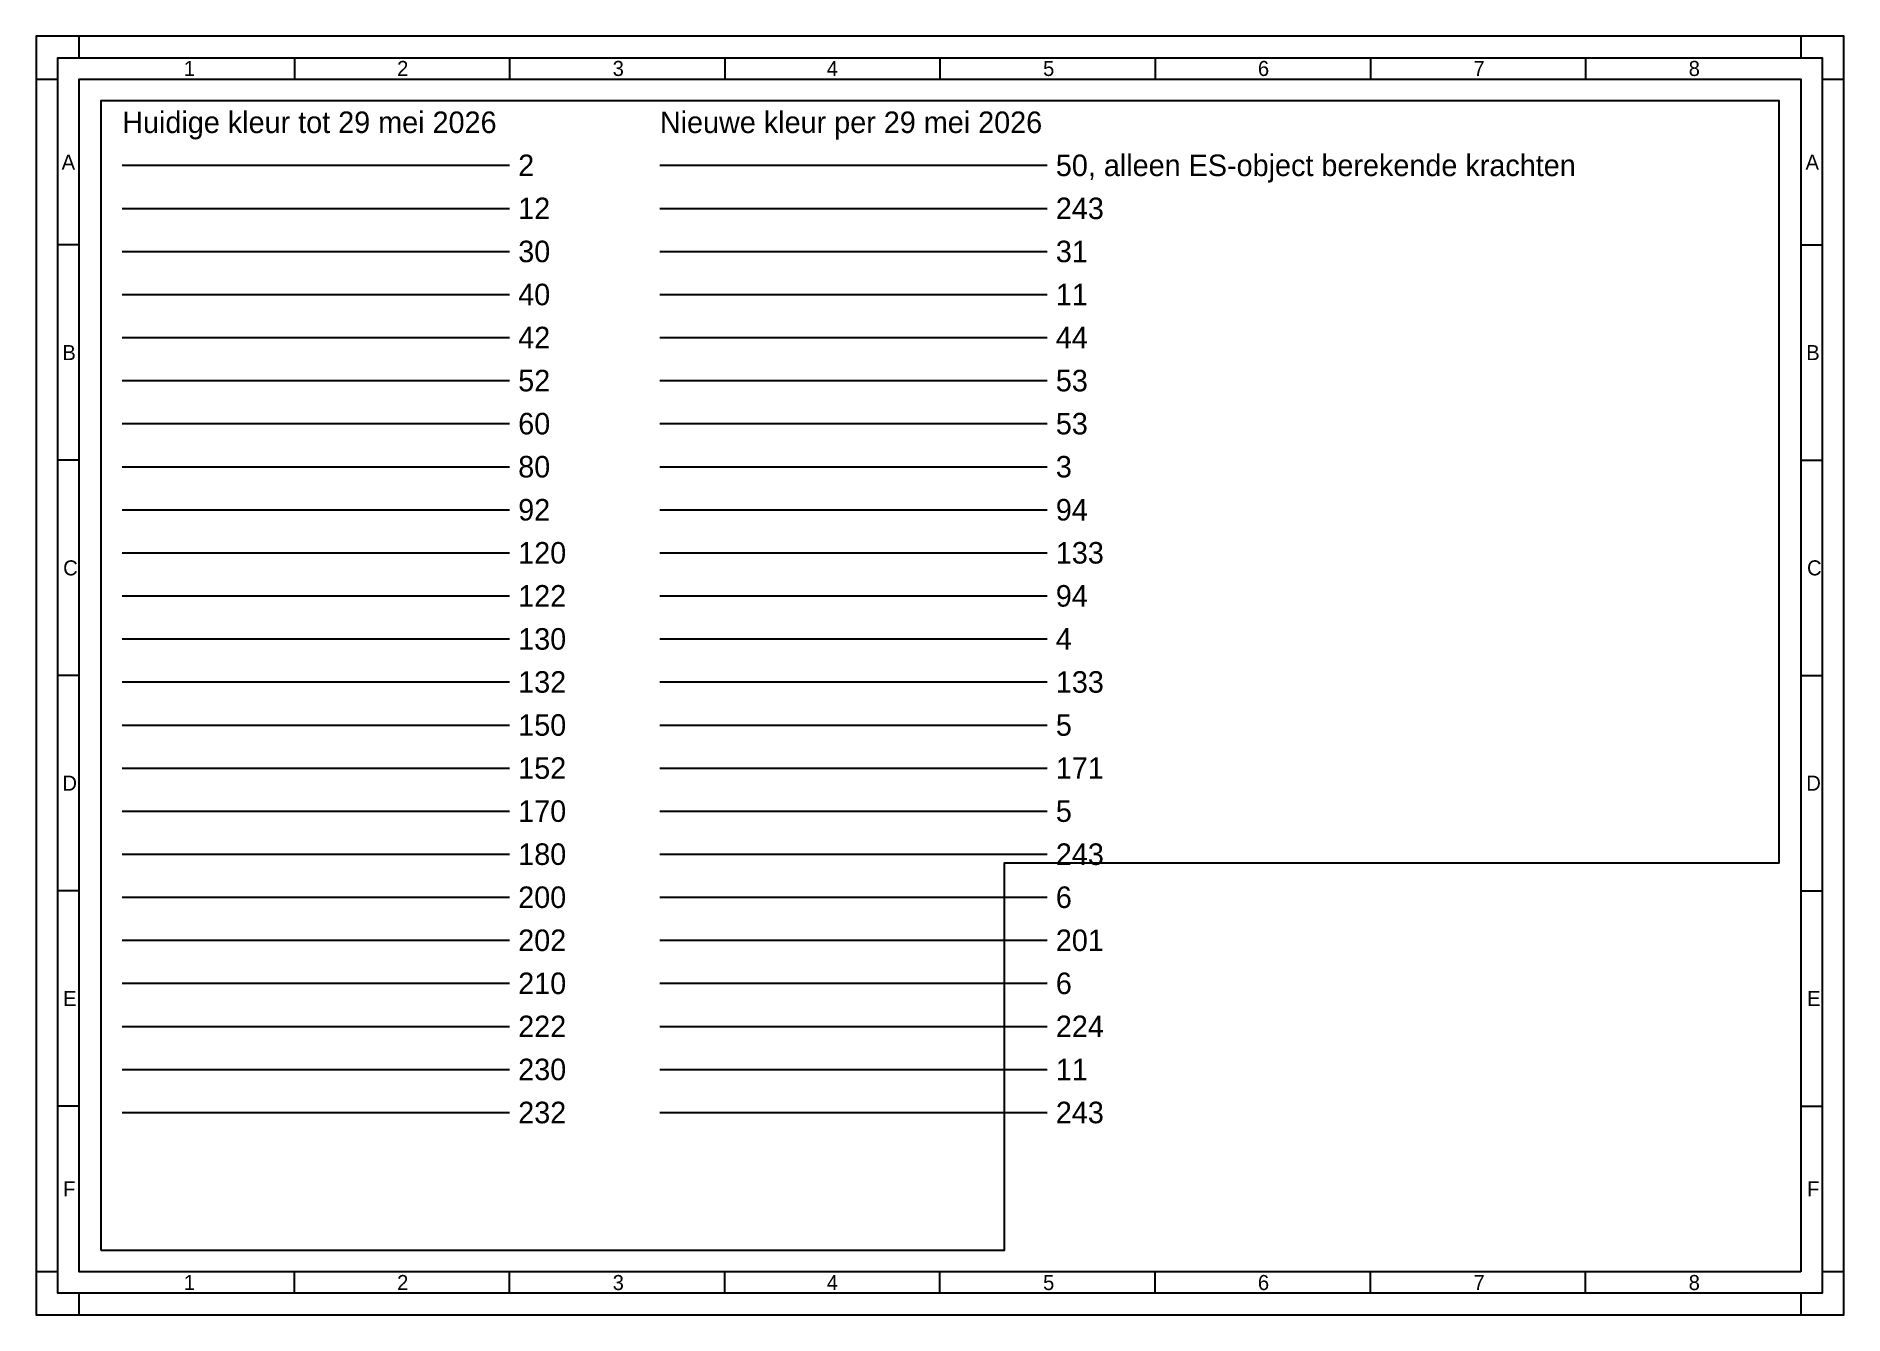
# Model space of a CAD drawing. Extents: x 67653174 to 109653174, y -92510258 to -62810258.
import ezdxf

# ---------------------------------------------------------------- set-up
doc = ezdxf.new("R2010")
doc.units = 0
for name, color, linetype in [('11', 7, 'Continuous'), ('12', 7, 'Continuous'), ('120', 7, 'Continuous'), ('122', 7, 'Continuous'), ('130', 7, 'Continuous'), ('132', 7, 'Continuous'), ('133', 7, 'Continuous'), ('150', 7, 'Continuous'), ('152', 7, 'Continuous'), ('170', 7, 'Continuous'), ('171', 7, 'Continuous'), ('180', 7, 'Continuous'), ('2', 7, 'Continuous'), ('200', 7, 'Continuous'), ('201', 7, 'Continuous'), ('202', 7, 'Continuous'), ('210', 7, 'Continuous'), ('222', 7, 'Continuous'), ('224', 7, 'Continuous'), ('230', 7, 'Continuous'), ('232', 7, 'Continuous'), ('243', 7, 'Continuous'), ('3', 7, 'Continuous'), ('30', 7, 'Continuous'), ('31', 7, 'Continuous'), ('4', 7, 'Continuous'), ('40', 7, 'Continuous'), ('42', 7, 'Continuous'), ('44', 7, 'Continuous'), ('5', 7, 'Continuous'), ('50', 7, 'Continuous'), ('52', 7, 'Continuous'), ('53', 7, 'Continuous'), ('6', 7, 'Continuous'), ('60', 7, 'Continuous'), ('80', 7, 'Continuous'), ('92', 7, 'Continuous'), ('94', 7, 'Continuous'), ('X-XX-AL-T50', 7, 'Continuous'), ('X-XX-AL-TEKENBLAD_KADER-G', 7, 'Continuous'), ('X-XX-AL-TEKENBLAD_KADER_AFSNIJMARKERING-G', 7, 'Continuous'), ('X-XX-AL-TEKENBLAD_KADER_ROOSTERVERDELING-G', 7, 'Continuous'), ('X-XX-AL-TEKENBLAD_VIEWPORT-G', 7, 'Continuous')]:
    doc.layers.add(name, color=color, linetype=linetype)

msp = doc.modelspace()

# ---------------------------------------------------------------- linework, layer by layer
at = {"layer": '11'}
for p, q in [((82144415, -68810258), (91144415, -68810258)), ((82144415, -86810258), (91144415, -86810258))]:
    msp.add_line(p, q, dxfattribs=at)
at = {"layer": '12'}
msp.add_line((69653174, -66810258), (78653174, -66810258), dxfattribs=at)
at = {"layer": '120'}
msp.add_line((69653174, -74810258), (78653174, -74810258), dxfattribs=at)
at = {"layer": '122'}
msp.add_line((69653174, -75810258), (78653174, -75810258), dxfattribs=at)
at = {"layer": '130'}
msp.add_line((69653174, -76810258), (78653174, -76810258), dxfattribs=at)
at = {"layer": '132'}
msp.add_line((69653174, -77810258), (78653174, -77810258), dxfattribs=at)
at = {"layer": '133'}
for p, q in [((82144415, -74810258), (91144415, -74810258)), ((82144415, -77810258), (91144415, -77810258))]:
    msp.add_line(p, q, dxfattribs=at)
at = {"layer": '150'}
msp.add_line((69653174, -78810258), (78653174, -78810258), dxfattribs=at)
at = {"layer": '152'}
msp.add_line((69653174, -79810258), (78653174, -79810258), dxfattribs=at)
at = {"layer": '170'}
msp.add_line((69653174, -80810258), (78653174, -80810258), dxfattribs=at)
at = {"layer": '171'}
msp.add_line((82144415, -79810258), (91144415, -79810258), dxfattribs=at)
at = {"layer": '180'}
msp.add_line((69653174, -81810258), (78653174, -81810258), dxfattribs=at)
at = {"layer": '2'}
msp.add_line((69653174, -65810258), (78653174, -65810258), dxfattribs=at)
at = {"layer": '200'}
msp.add_line((69653174, -82810258), (78653174, -82810258), dxfattribs=at)
at = {"layer": '201'}
msp.add_line((82144415, -83810258), (91144415, -83810258), dxfattribs=at)
at = {"layer": '202'}
msp.add_line((69653174, -83810258), (78653174, -83810258), dxfattribs=at)
at = {"layer": '210'}
msp.add_line((69653174, -84810258), (78653174, -84810258), dxfattribs=at)
at = {"layer": '222'}
msp.add_line((69653174, -85810258), (78653174, -85810258), dxfattribs=at)
at = {"layer": '224'}
msp.add_line((82144415, -85810258), (91144415, -85810258), dxfattribs=at)
at = {"layer": '230'}
msp.add_line((69653174, -86810258), (78653174, -86810258), dxfattribs=at)
at = {"layer": '232'}
msp.add_line((69653174, -87810258), (78653174, -87810258), dxfattribs=at)
at = {"layer": '243'}
for p, q in [((82144415, -66810258), (91144415, -66810258)), ((82144415, -81810258), (91144415, -81810258)), ((82144415, -87810258), (91144415, -87810258))]:
    msp.add_line(p, q, dxfattribs=at)
at = {"layer": '3'}
msp.add_line((82144415, -72810258), (91144415, -72810258), dxfattribs=at)
at = {"layer": '30'}
msp.add_line((69653174, -67810258), (78653174, -67810258), dxfattribs=at)
at = {"layer": '31'}
msp.add_line((82144415, -67810258), (91144415, -67810258), dxfattribs=at)
at = {"layer": '4'}
msp.add_line((82144415, -76810258), (91144415, -76810258), dxfattribs=at)
at = {"layer": '40'}
msp.add_line((69653174, -68810258), (78653174, -68810258), dxfattribs=at)
at = {"layer": '42'}
msp.add_line((69653174, -69810258), (78653174, -69810258), dxfattribs=at)
at = {"layer": '44'}
msp.add_line((82144415, -69810258), (91144415, -69810258), dxfattribs=at)
at = {"layer": '5'}
for p, q in [((82144415, -78810258), (91144415, -78810258)), ((82144415, -80810258), (91144415, -80810258))]:
    msp.add_line(p, q, dxfattribs=at)
at = {"layer": '50'}
msp.add_line((82144415, -65810258), (91144415, -65810258), dxfattribs=at)
at = {"layer": '52'}
msp.add_line((69653174, -70810258), (78653174, -70810258), dxfattribs=at)
at = {"layer": '53'}
for p, q in [((82144415, -70810258), (91144415, -70810258)), ((82144415, -71810258), (91144415, -71810258))]:
    msp.add_line(p, q, dxfattribs=at)
at = {"layer": '6'}
for p, q in [((82144415, -82810258), (91144415, -82810258)), ((82144415, -84810258), (91144415, -84810258))]:
    msp.add_line(p, q, dxfattribs=at)
at = {"layer": '60'}
msp.add_line((69653174, -71810258), (78653174, -71810258), dxfattribs=at)
at = {"layer": '80'}
msp.add_line((69653174, -72810258), (78653174, -72810258), dxfattribs=at)
at = {"layer": '92'}
msp.add_line((69653174, -73810258), (78653174, -73810258), dxfattribs=at)
at = {"layer": '94'}
for p, q in [((82144415, -73810258), (91144415, -73810258)), ((82144415, -75810258), (91144415, -75810258))]:
    msp.add_line(p, q, dxfattribs=at)
at = {"layer": 'X-XX-AL-TEKENBLAD_KADER-G'}
msp.add_lwpolyline([(108653174, -91510258), (68653174, -91510258), (68653174, -63810258), (108653174, -63810258)], close=True, dxfattribs=at)
at = {"layer": 'X-XX-AL-TEKENBLAD_KADER_AFSNIJMARKERING-G'}
for points in [[(67653174, -92510258), (109653174, -92510258), (109653174, -62810258), (67653174, -62810258)], [(68653174, -62810258), (67653174, -62810258), (67653174, -63810258), (68153174, -63810258), (68153174, -63310258), (68653174, -63310258)], [(109653174, -63810258), (109653174, -62810258), (108653174, -62810258), (108653174, -63310258), (109153174, -63310258), (109153174, -63810258)], [(67653174, -91510258), (67653174, -92510258), (68653174, -92510258), (68653174, -92010258), (68153174, -92010258), (68153174, -91510258)], [(108653174, -92510258), (109653174, -92510258), (109653174, -91510258), (109153174, -91510258), (109153174, -92010258), (108653174, -92010258)]]:
    msp.add_lwpolyline(points, close=True, dxfattribs=at)
at = {"layer": 'X-XX-AL-TEKENBLAD_KADER_ROOSTERVERDELING-G'}
for p, q in [((73653174, -63310258), (73653174, -63810258)), ((78653174, -63310258), (78653174, -63810258)), ((83653174, -63310258), (83653174, -63810258)), ((88653174, -63310258), (88653174, -63810258)), ((88653174, -63310258), (88653174, -63810258)), ((93653174, -63310258), (93653174, -63810258)), ((98653174, -63310258), (98653174, -63810258)), ((103653174, -63310258), (103653174, -63810258)), ((68653174, -67660258), (68153174, -67660258)), ((108653174, -67660258), (109153174, -67660258)), ((68653174, -72660258), (68153174, -72660258)), ((108653174, -72660258), (109153174, -72660258)), ((68653174, -77660258), (68153174, -77660258)), ((68653174, -77660258), (68153174, -77660258)), ((108653174, -77660258), (109153174, -77660258)), ((108653174, -77660258), (109153174, -77660258)), ((68653174, -82660258), (68153174, -82660258)), ((108653174, -82660258), (109153174, -82660258)), ((68653174, -87660258), (68153174, -87660258)), ((108653174, -87660258), (109153174, -87660258)), ((73653174, -92010258), (73653174, -91510258)), ((78653174, -92010258), (78653174, -91510258)), ((83653174, -92010258), (83653174, -91510258)), ((88653174, -92010258), (88653174, -91510258)), ((88653174, -92010258), (88653174, -91510258)), ((93653174, -92010258), (93653174, -91510258)), ((98653174, -92010258), (98653174, -91510258)), ((103653174, -92010258), (103653174, -91510258))]:
    msp.add_line(p, q, dxfattribs=at)
msp.add_lwpolyline([(109153174, -92010258), (68153174, -92010258), (68153174, -63310258), (109153174, -63310258)], close=True, dxfattribs=at)
at = {"layer": 'X-XX-AL-TEKENBLAD_VIEWPORT-G'}
msp.add_lwpolyline([(69153174, -91010258), (90153174, -91010258), (90153174, -82010258), (108153174, -82010258), (108153174, -64310258), (69153174, -64310258)], close=True, dxfattribs=at)

# ---------------------------------------------------------------- texts
at = {"layer": 'X-XX-AL-T50'}
for s, p in [('Huidige kleur tot 29 mei 2026', (69653174, -65060258)), ('Nieuwe kleur per 29 mei 2026', (82144415, -65060258)), ('2', (78853174, -66060258)), ('50, alleen ES-object berekende krachten', (91344415, -66060258)), ('12', (78853174, -67060258)), ('243', (91344415, -67060258)), ('30', (78853174, -68060258)), ('31', (91344415, -68060258)), ('40', (78853174, -69060258)), ('11', (91344415, -69060258)), ('42', (78853174, -70060258)), ('44', (91344415, -70060258)), ('52', (78853174, -71060258)), ('53', (91344415, -71060258)), ('60', (78853174, -72060258)), ('53', (91344415, -72060258)), ('80', (78853174, -73060258)), ('3', (91344415, -73060258)), ('92', (78853174, -74060258)), ('94', (91344415, -74060258)), ('120', (78853174, -75060258)), ('133', (91344415, -75060258)), ('122', (78853174, -76060258)), ('94', (91344415, -76060258)), ('130', (78853174, -77060258)), ('4', (91344415, -77060258)), ('132', (78853174, -78060258)), ('133', (91344415, -78060258)), ('150', (78853174, -79060258)), ('5', (91344415, -79060258)), ('152', (78853174, -80060258)), ('171', (91344415, -80060258)), ('170', (78853174, -81060258)), ('5', (91344415, -81060258)), ('180', (78853174, -82060258)), ('243', (91344415, -82060258)), ('200', (78853174, -83060258)), ('6', (91344415, -83060258)), ('202', (78853174, -84060258)), ('201', (91344415, -84060258)), ('210', (78853174, -85060258)), ('6', (91344415, -85060258)), ('222', (78853174, -86060258)), ('224', (91344415, -86060258)), ('230', (78853174, -87060258)), ('11', (91344415, -87060258)), ('232', (78853174, -88060258)), ('243', (91344415, -88060258))]:
    msp.add_text(s, height=500000, dxfattribs=at).set_placement(p)
at = {"layer": 'X-XX-AL-TEKENBLAD_KADER_ROOSTERVERDELING-G'}
for s, p in [('1', (71083206, -63735258)), ('2', (76039383, -63735258)), ('3', (81048142, -63735258)), ('4', (86021851, -63735258)), ('5', (91048304, -63735258)), ('6', (96039567, -63735258)), ('7', (101048304, -63735258)), ('8', (106048304, -63735258)), ('A', (68245722, -65910258)), ('A', (108763239, -65910258)), ('B', (68263092, -70335258)), ('B', (108780609, -70335258)), ('C', (68280667, -75335258)), ('C', (108798142, -75335258)), ('D', (68263254, -80335258)), ('D', (108780771, -80335258)), ('E', (68280624, -85335258)), ('E', (108798142, -85335258)), ('F', (68280624, -89760258)), ('F', (108798142, -89760258)), ('1', (71083206, -91935258)), ('2', (76039383, -91935258)), ('3', (81048142, -91935258)), ('4', (86021851, -91935258)), ('5', (91048304, -91935258)), ('6', (96039567, -91935258)), ('7', (101048304, -91935258)), ('8', (106048304, -91935258))]:
    msp.add_text(s, height=350000, dxfattribs=at).set_placement(p)

doc.saveas('drawing.dxf')
